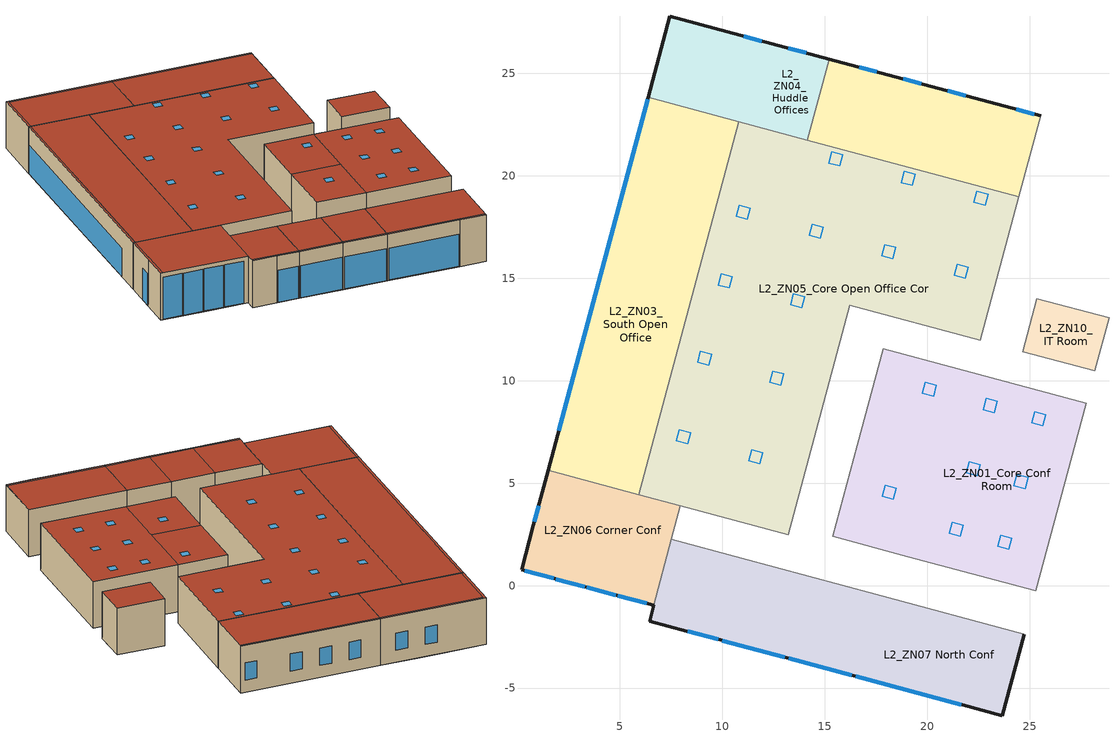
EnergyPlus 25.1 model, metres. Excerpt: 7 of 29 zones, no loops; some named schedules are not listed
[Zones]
L2_ZN01_Core Conf Room
 floor to L2_ZN13 Core Conf Room (TypicalFloorInterior): 21.5,10.57 27.75,8.89 25.3,-0.26 19.05,1.42 z3.99; 16.59,6.85 20.24,5.87 19.05,1.42 15.39,2.4 z3.99; 17.85,11.55 21.5,10.57 20.24,5.87 16.59,6.85 z3.99
 wall to L2_ZN02_Core Classroom (MetalFrameWallInterior): 25.3,-0.26 27.75,8.89 z3.99:7.72
 wall to L2_ZN08_Recep Corridor (MetalFrameWallInterior): 27.75,8.89 21.5,10.57 17.85,11.55 16.59,6.85 15.39,2.4 19.05,1.42 25.3,-0.26 z3.99:7.72
 roof outside (FlatNonresWoodFramingAndOtherRoofU028): 25.3,-0.26 27.75,8.89 21.5,10.57 19.05,1.42 z7.72; 19.05,1.42 20.24,5.87 16.59,6.85 15.39,2.4 z7.72; 20.24,5.87 21.5,10.57 17.85,11.55 16.59,6.85 z7.72
 skylight (Skylight): 22.44,5.36 22.58,5.9 22.04,6.05 21.9,5.51 z7.72; 24.77,4.74 24.92,5.28 24.38,5.42 24.23,4.88 z7.72; 21.62,2.4 21.77,2.94 21.23,3.08 21.08,2.54 z7.72; 23.99,1.78 24.13,2.32 23.59,2.46 23.45,1.92 z7.72; 23.27,8.44 23.42,8.98 22.88,9.13 22.73,8.59 z7.72; 25.64,7.79 25.78,8.33 25.24,8.47 25.1,7.93 z7.72; 18.35,4.21 18.49,4.75 17.95,4.89 17.81,4.35 z7.72; 20.31,9.24 20.45,9.78 19.91,9.92 19.77,9.38 z7.72
L2_ZN03_South Open Office
 floor to L1_ZN03_South Open Office (TypicalFloorInterior): 5.64,21.04 10.06,19.86 5.92,4.44 1.51,5.62 z3.99
 floor to L1_ZN08 NE Corridor (TypicalFloorInterior): 6.38,23.82 10.8,22.63 10.06,19.86 5.64,21.04 z3.99
 floor to L1_ZN01_SE_Open Office (TypicalFloorInterior): 15.22,25.69 25.53,22.92 24.47,18.97 14.16,21.73 z3.99
 wall outside (MetalFrameWallU055): 6.38,23.82 1.51,5.62 / 25.53,22.92 15.22,25.69 z3.99:7.72
 wall to L2_ZN04_Huddle Offices (MetalFrameWallInterior): 10.8,22.63 6.38,23.82 / 15.22,25.69 14.16,21.73 z3.99:7.72
 wall to L2_ZN06 Corner Conf (MetalFrameWallInterior): 1.51,5.62 5.92,4.44 z3.99:7.72
 wall to L2_ZN12 Storage (MetalFrameWallInterior): 24.47,18.97 25.53,22.92 z3.99:7.72
 wall to L2_ZN05_Core Open Office Cor (MetalFrameWallInterior): 5.92,4.44 10.8,22.63 / 14.16,21.73 24.47,18.97 z3.99:7.72
 window (Base_AllCZ_FixedWindowU34): 6.36,23.72 2.03,7.56 z4.04:6.27; 25.22,23.01 24.35,23.24 / 17.55,25.06 16.68,25.3 / 19.71,24.48 18.84,24.72 / 21.87,23.9 21,24.14 z4.96:6.33
 roof outside (FlatNonresWoodFramingAndOtherRoofU028): 1.65,5.58 6.53,23.78 6.38,23.82 1.51,5.62 z7.72; 5.92,4.44 10.8,22.63 6.53,23.78 1.65,5.58 z7.72; 24.47,18.97 25.49,22.78 15.18,25.54 14.16,21.73 z7.72; 25.49,22.78 25.53,22.92 15.22,25.69 15.18,25.54 z7.72
L2_ZN04_Huddle Offices
 floor to L1_ZN01_SE_Open Office (TypicalFloorInterior): 12.47,26.42 15.22,25.69 14.16,21.73 11.42,22.47 z3.99
 floor to L1_ZN08 NE Corridor (TypicalFloorInterior): 10.62,26.92 12.47,26.42 11.42,22.47 6.38,23.82 6.66,24.85 9.84,24 z3.99
 floor to L1_ZN04_South Corridor (TypicalFloorInterior): 7.44,27.77 10.62,26.92 9.84,24 6.66,24.85 z3.99
 wall outside (MetalFrameWallU055): 15.22,25.69 7.44,27.77 6.38,23.82 z3.99:7.72
 wall to L2_ZN05_Core Open Office Cor (MetalFrameWallInterior): 10.8,22.63 14.16,21.73 z3.99:7.72
 window (Base_AllCZ_FixedWindowU34): 11.92,26.57 11.05,26.8 / 14.1,25.99 13.23,26.22 z4.96:6.33
 roof outside (FlatNonresWoodFramingAndOtherRoofU028): 6.53,23.78 7.55,27.59 15.18,25.54 15.22,25.69 7.44,27.77 6.38,23.82 z7.72; 14.16,21.73 15.18,25.54 7.55,27.59 6.53,23.78 z7.72
L2_ZN05_Core Open Office Cor
 floor to L1_ZN02 Core_Open Office (TypicalFloorInterior): 11.42,22.47 24.47,18.97 22.6,11.97 16.23,13.67 13.23,2.48 5.92,4.44 10.06,19.86 10.67,19.7 z3.99
 floor to L1_ZN08 NE Corridor (TypicalFloorInterior): 10.8,22.63 11.42,22.47 10.67,19.7 10.06,19.86 z3.99
 wall to L2_ZN06 Corner Conf (MetalFrameWallInterior): 5.92,4.44 7.96,3.89 z3.99:7.72
 wall to L2_ZN08_Recep Corridor (MetalFrameWallInterior): 7.96,3.89 13.23,2.48 16.23,13.67 22.6,11.97 z3.99:7.72
 wall to L2_ZN12 Storage (MetalFrameWallInterior): 22.6,11.97 24.47,18.97 z3.99:7.72
 roof outside (FlatNonresWoodFramingAndOtherRoofU028): 13.23,2.48 16.23,13.67 22.6,11.97 24.47,18.97 10.8,22.63 5.92,4.44 z7.72
 skylight (Skylight): 14.79,16.94 14.93,17.48 14.39,17.62 14.25,17.08 z7.72; 15.74,20.47 15.88,21.01 15.34,21.16 15.2,20.62 z7.72; 19.28,19.52 19.42,20.06 18.88,20.21 18.74,19.67 z7.72; 22.82,18.56 22.97,19.1 22.43,19.24 22.28,18.7 z7.72; 11.22,17.87 11.37,18.41 10.83,18.56 10.68,18.02 z7.72; 18.32,15.96 18.46,16.5 17.93,16.64 17.78,16.1 z7.72; 21.85,15 21.99,15.54 21.46,15.68 21.31,15.14 z7.72; 10.35,14.52 10.49,15.06 9.95,15.21 9.81,14.67 z7.72; 13.87,13.56 14.02,14.1 13.48,14.24 13.33,13.7 z7.72; 9.33,10.75 9.48,11.29 8.94,11.43 8.79,10.89 z7.72; 12.86,9.78 13,10.32 12.46,10.47 12.32,9.93 z7.72; 8.31,6.92 8.45,7.46 7.91,7.6 7.77,7.06 z7.72; 11.83,5.95 11.97,6.49 11.43,6.63 11.29,6.09 z7.72
L2_ZN06 Corner Conf
 floor outside (OtherFloorU071): 3.97,0.54 6.85,-0.23 6.66,-0.96 3.77,-0.19 z3.99
 floor to L1_ZN13 Lobby NW (TypicalFloorInterior): 1.51,5.62 7.96,3.89 6.85,-0.23 3.97,0.54 3.77,-0.19 0.21,0.77 z3.99
 wall outside (MetalFrameWallU055): 1.51,5.62 0.79,2.95 0.21,0.77 6.66,-0.96 z3.99:7.72
 wall to L2_ZN07 North Conf (MetalFrameWallInterior): 6.66,-0.96 7.52,2.25 z3.99:7.72
 wall to L2_ZN08_Recep Corridor (MetalFrameWallInterior): 7.52,2.25 7.96,3.89 z3.99:7.72
 window (Base_AllCZ_FixedWindowU34): 3.4,-0.08 4.81,-0.46 / 4.91,-0.49 6.33,-0.87 / 0.37,0.73 1.78,0.35 / 1.88,0.32 3.3,-0.06 z4.04:7.39; 1.04,3.89 0.83,3.11 z4.04:6.55
 roof outside (FlatNonresWoodFramingAndOtherRoofU028): 0.35,0.73 1.65,5.58 1.51,5.62 0.21,0.77 z7.72; 6.66,-0.96 7.96,3.89 1.65,5.58 0.35,0.73 z7.72
L2_ZN07 North Conf
 floor to L1_ZN09 N Conf Room (TypicalFloorInterior): 14.22,0.46 17.48,-0.42 16.42,-4.4 13.15,-3.52 z3.99; 17.48,-0.42 24.74,-2.36 23.67,-6.34 16.42,-4.4 z3.99; 7.52,2.25 10.96,1.33 9.9,-2.65 6.45,-1.73 z3.99; 10.96,1.33 14.22,0.46 13.15,-3.52 9.9,-2.65 z3.99
 wall outside (MetalFrameWallU055): 6.66,-0.96 6.45,-1.73 8.28,-2.22 9.9,-2.65 13.15,-3.52 16.42,-4.4 21.72,-5.82 23.67,-6.34 24.74,-2.36 z3.99:7.72
 wall to L2_ZN08_Recep Corridor (MetalFrameWallInterior): 24.74,-2.36 17.48,-0.42 14.22,0.46 10.96,1.33 7.52,2.25 z3.99:7.72
 window (Base_AllCZ_FixedWindowU34): 13.25,-3.55 16.32,-4.37 / 16.51,-4.43 21.67,-5.81 / 8.33,-2.23 9.8,-2.63 / 9.99,-2.68 13.06,-3.5 z4.04:6.58
 roof outside (FlatNonresWoodFramingAndOtherRoofU028): 16.42,-4.4 16.46,-4.25 13.19,-3.38 13.15,-3.52 z7.72; 16.46,-4.25 17.48,-0.42 14.22,0.46 13.19,-3.38 z7.72; 23.67,-6.34 23.71,-6.2 16.46,-4.25 16.42,-4.4 z7.72; 23.71,-6.2 24.74,-2.36 17.48,-0.42 16.46,-4.25 z7.72; 9.9,-2.65 9.94,-2.5 6.49,-1.58 6.45,-1.73 z7.72; 9.94,-2.5 10.96,1.33 7.52,2.25 6.49,-1.58 z7.72; 13.15,-3.52 13.19,-3.38 9.94,-2.5 9.9,-2.65 z7.72; 13.19,-3.38 14.22,0.46 10.96,1.33 9.94,-2.5 z7.72
L2_ZN10_IT Room
 floor to L1_ZN06_IT Room (TypicalFloorInterior): 25.35,14 28.87,13.06 28.18,10.47 24.66,11.41 z3.99
 wall to L2_ZN08_Recep Corridor (MetalFrameWallInterior): 24.66,11.41 28.18,10.47 z3.99:7.72
 wall to L2_ZN12 Storage (MetalFrameWallInterior): 28.87,13.06 25.35,14 24.66,11.41 z3.99:7.72
 wall to L2_ZN14 Restroom (MetalFrameIntWallU151): 28.18,10.47 28.87,13.06 z3.99:7.72
 roof outside (FlatNonresWoodFramingAndOtherRoofU028): 28.18,10.47 28.87,13.06 25.35,14 24.66,11.41 z7.72
[Building]
CustomLabClassroom: North Axis {deg}=0; Terrain=Suburbs; Solar Distribution=FullExterior; Maximum Number of Warmup Days=50
[Site:Location]
LOS ANGELES USC: Latitude {deg}=38.69; Longitude {deg}=-121.6; Time Zone {hr}=-8; Elevation {m}=54.5592
[Site:WaterMainsTemperature]
Calculation Method=Schedule; Temperature Schedule=WaterMainCZ09
[SizingPeriod:DesignDay] Day of Month=21; Day Type=SummerDesignDay; Dry-Bulb Temperature Range Modifier Type=DefaultMultipliers; Humidity Condition Type=Wetbulb; Barometric Pressure {Pa}=100663; Wind Speed {m/s}=0.6; Wind Direction {deg}=260; Rain Indicator=No; Snow Indicator=No; Daylight Saving Time Indicator=No; Solar Model Indicator=ASHRAETau; Begin Environment Reset Mode=FullResetAtBeginEnvironment
Name | Month | Maximum Dry-Bulb Temperature {C} | Daily Dry-Bulb Temperature Range {deltaC} | Wetbulb or DewPoint at Maximum Dry-Bulb {C} | ASHRAE Clear Sky Optical Depth for Beam Irradiance (taub) | ASHRAE Clear Sky Optical Depth for Diffuse Irradiance (taud)
LOS ANGELES USC  August .4% Condns DB=>MCWB | 8 | 33.7 | 9.6 | 21.2 | 0.383 | 2.433
LOS ANGELES USC  July .4% Condns DB=>MCWB | 7 | 33.8 | 9.2 | 22.1 | 0.402 | 2.401
LOS ANGELES USC  June .4% Condns DB=>MCWB | 6 | 32.3 | 8.2 | 20.7 | 0.405 | 2.324
LOS ANGELES USC  November .4% Condns DB=>MCWB | 11 | 31.9 | 10.4 | 15.4 | 0.325 | 2.558
[Material]
Name | Roughness | Thickness {m} | Conductivity {W/m-K} | Density {kg/m3} | Specific Heat {J/kg-K} | Thermal Absorptance | Solar Absorptance | Visible Absorptance
Air - Metal Wall Framing - 16 or 24 in. OC; Air - Metal Wall Framing - 16 or 24 in. OC 1; Air - Metal Wall Framing - 16 or 24 in. OC 2 | Smooth | 0.1397 | 1.22017 | 1.28148 | 1004.832 | 0.9 | 0.7 | 0.7
Carpet - 3/4 in.; Carpet - 3/4 in. 1 | Smooth | 0.01905 | 0.0455183 | 288.332 | 1381.644 | 0.9 | 0.7 | 0.8
Compliance Insulation R0.02 | Smooth | 8.10768e-05 | 0.0230188 | 16.0185 | 1130.436 | 0.9 | 0.7 | 0.7
Compliance Insulation R1.41 | Smooth | 0.00571591 | 0.0230188 | 16.0185 | 1130.436 | 0.9 | 0.7 | 0.7
Compliance Insulation R14.60 | Smooth | 0.0591861 | 0.0230188 | 16.0185 | 1130.436 | 0.9 | 0.7 | 0.7
Compliance Insulation R3.70 | Smooth | 0.0149992 | 0.0230188 | 16.0185 | 1130.436 | 0.9 | 0.7 | 0.7
Compliance Insulation R34.93 | Smooth | 0.141601 | 0.0230188 | 16.0185 | 1130.436 | 0.9 | 0.7 | 0.8
Compliance Insulation R9.83 | MediumRough | 0.0398691 | 0.0230188 | 16.0185 | 1130.436 | 0.9 | 0.7 | 0.8
Concrete - 140 lb/ft3 - 4 in. | Smooth | 0.1016 | 1.9514 | 2239.06 | 921.096 | 0.9 | 0.7 | 0.7
Gypsum Board - 1/2 in.; Gypsum Board - 1/2 in. 2 | Smooth | 0.0127 | 0.158656 | 640.739 | 1130.436 | 0.9 | 0.7 | 0.8
Gypsum Board - 1/2 in. 1 | MediumRough | 0.0127 | 0.158656 | 640.739 | 1130.436 | 0.9 | 0.7 | 0.8
Gypsum Board - 5/8 in. | MediumRough | 0.016002 | 0.158656 | 640.739 | 1130.436 | 0.9 | 0.7 | 0.8
Metal Deck - 1/16 in. | MediumRough | 0.0015875 | 45.3452 | 7820.53 | 502.416 | 0.9 | 0.7 | 0.8
Metal Standing Seam - 1/16 in. | MediumRough | 0.0015875 | 2.21534 | 7820.53 | 502.416 | 0.75 | 0.37 | 0.75
Plywood - 5/8 in. | Smooth | 0.016002 | 0.11544 | 480.554 | 1884.06 | 0.9 | 0.7 | 0.7
Stucco - 7/8 in. | MediumRough | 0.022352 | 0.700948 | 1855.1 | 837.36 | 0.9 | 0.7 | 0.8
[WindowMaterial:SimpleGlazingSystem]
Name | U-Factor {W/m2-K} | Solar Heat Gain Coefficient | Visible Transmittance
Base_AllCZ_FixedWindowU34 Material | 1.93061 | 0.22 | 0.42
Skylight Material | 3.29339 | 0.25 | 0.49
[Construction]
Base_AllCZ_FixedWindowU34: Base_AllCZ_FixedWindowU34 Material
FlatNonresWoodFramingAndOtherRoofU028: Metal Standing Seam - 1/16 in., Compliance Insulation R34.93
MetalFrameIntWallU151: Gypsum Board - 1/2 in. 1, Compliance Insulation R3.70, Air - Metal Wall Framing - 16 or 24 in. OC 2, Gypsum Board - 1/2 in. 2
MetalFrameWallInterior: Gypsum Board - 5/8 in., Air - Metal Wall Framing - 16 or 24 in. OC 1, Gypsum Board - 5/8 in.
MetalFrameWallU055: Stucco - 7/8 in., Compliance Insulation R14.60, Compliance Insulation R1.41, Compliance Insulation R0.02, Compliance Insulation R0.02, Air - Metal Wall Framing - 16 or 24 in. OC, Gypsum Board - 1/2 in.
OtherFloorU071: Compliance Insulation R9.83, Plywood - 5/8 in., Carpet - 3/4 in.
Skylight: Skylight Material
TypicalFloorInterior: Metal Deck - 1/16 in., Concrete - 140 lb/ft3 - 4 in., Carpet - 3/4 in. 1
[Zone] Multiplier=1; Part of Total Floor Area=Yes
L2_ZN01_Core Conf Room; L2_ZN03_South Open Office; L2_ZN04_Huddle Offices; L2_ZN05_Core Open Office Cor; L2_ZN06 Corner Conf; L2_ZN07 North Conf; L2_ZN10_IT Room
[People] Fraction Radiant=0.3
Name | Zone or ZoneList or Space or SpaceList | Number of People Schedule | Number of People Calculation Method | Number of People | Sensible Heat Fraction | Activity Level Schedule | People per Floor Area {person/m2}
RCA_Conference Room 3 Space People | L2_ZN01_Core Conf Room | SchoolOccupancy | People | 31.7978 | 0.6125 | RCA_Conference Room 3 Space People Activity Level
RCA_Store 2 Space People | L2_ZN01_Core Conf Room | SchoolOccupancy | People | 1.97925 | 0.555556 | RCA_Store 2 Space People Activity Level
RCA_Open Office 4 Space People | L2_ZN03_South Open Office | LabOccupancy | People | 23.1755 | 0.555556 | RCA_Open Office 4 Space People Activity Level
RCA_Open Office 5 Space People | L2_ZN03_South Open Office | LabOccupancy | People | 11.7674 | 0.555556 | RCA_Open Office 5 Space People Activity Level
Huddle 1 Space People | L2_ZN04_Huddle Offices | SchoolOccupancy | People/Area |  | 0.6125 | Huddle 1 Space People Activity Level | 0.403647
RCA_Open Office 6 Space People | L2_ZN05_Core Open Office Cor | LabOccupancy | People/Area |  | 0.555556 | RCA_Open Office 6 Space People Activity Level | 0.538196
RCA_Conference Room 4 Space People | L2_ZN06 Corner Conf | SchoolOccupancy | People/Area |  | 0.6125 | RCA_Conference Room 4 Space People Activity Level | 0.403647
RCA_Conference Room 2 Space People | L2_ZN07 North Conf | SchoolOccupancy | People/Area |  | 0.6125 | RCA_Conference Room 2 Space People Activity Level | 0.403647
RCA_IT Room 2 Space People | L2_ZN10_IT Room | DataOccupancy | People/Area |  | 0.366667 | RCA_IT Room 2 Space People Activity Level | 0.0538196
[Lights] Return Air Fraction=0; Fraction Radiant=0.97; Fraction Replaceable=1
Name | Zone or ZoneList or Space or SpaceList | Schedule | Design Level Calculation Method | Lighting Level {W} | Watts per Floor Area {W/m2}
RCA_Conference Room 3 Space Regulated Lights | L2_ZN01_Core Conf Room | SchoolLights | LightingLevel | 508.764
RCA_Store 2 Space Regulated Lights | L2_ZN01_Core Conf Room | SchoolLights | LightingLevel | 79.17
RCA_Open Office 4 Space Regulated Lights | L2_ZN03_South Open Office | LabLights | LightingLevel | 834.318
RCA_Open Office 5 Space Regulated Lights | L2_ZN03_South Open Office | LabLights | LightingLevel | 423.625
Huddle 1 Space Regulated Lights | L2_ZN04_Huddle Offices | SchoolLights | Watts/Area |  | 6.45835
RCA_Open Office 6 Space Regulated Lights | L2_ZN05_Core Open Office Cor | LabLights | Watts/Area |  | 9.68752
RCA_Conference Room 4 Space Regulated Lights | L2_ZN06 Corner Conf | SchoolLights | Watts/Area |  | 6.45835
RCA_Conference Room 2 Space Regulated Lights | L2_ZN07 North Conf | SchoolLights | Watts/Area |  | 6.45835
RCA_IT Room 2 Space Regulated Lights | L2_ZN10_IT Room | DataLights | Watts/Area |  | 5.38196
[ElectricEquipment] Fraction Latent=0
Name | Zone or ZoneList or Space or SpaceList | Schedule | Design Level Calculation Method | Design Level {W} | Fraction Radiant | Fraction Lost | Watts per Floor Area {W/m2}
RCA_Conference Room 3 Space Recepticle Loads | L2_ZN01_Core Conf Room | SchoolReceptacle | EquipmentLevel | 847.94 | 0.2 | 0
RCA_Store 2 Space Recepticle Loads | L2_ZN01_Core Conf Room | SchoolReceptacle | EquipmentLevel | 39.585 | 0.2 | 0
RCA_Open Office 4 Space Electric Equipment Loads | L2_ZN03_South Open Office | LabGasEquip | EquipmentLevel | 14055.3 | 0.15 | 0.85
RCA_Open Office 4 Space Recepticle Loads | L2_ZN03_South Open Office | LabReceptacle | EquipmentLevel | 1854.04 | 0.2 | 0
RCA_Open Office 4 Space Refrigeration Loads | L2_ZN03_South Open Office | LabRefrigeration | EquipmentLevel | 259.566 | 0 | 1
RCA_Open Office 5 Space Electric Equipment Loads | L2_ZN03_South Open Office | LabGasEquip | EquipmentLevel | 7136.58 | 0.15 | 0.85
RCA_Open Office 5 Space Recepticle Loads | L2_ZN03_South Open Office | LabReceptacle | EquipmentLevel | 941.389 | 0.2 | 0
RCA_Open Office 5 Space Refrigeration Loads | L2_ZN03_South Open Office | LabRefrigeration | EquipmentLevel | 131.794 | 0 | 1
Huddle 1 Space Recepticle Loads | L2_ZN04_Huddle Offices | SchoolReceptacle | Watts/Area |  | 0.2 | 0 | 10.7639
RCA_Open Office 6 Space Electric Equipment Loads | L2_ZN05_Core Open Office Cor | LabGasEquip | Watts/Area |  | 0.15 | 0.85 | 163.2
RCA_Open Office 6 Space Recepticle Loads | L2_ZN05_Core Open Office Cor | LabReceptacle | Watts/Area |  | 0.2 | 0 | 21.5278
RCA_Open Office 6 Space Refrigeration Loads | L2_ZN05_Core Open Office Cor | LabRefrigeration | Watts/Area |  | 0 | 1 | 3.01389
RCA_Conference Room 4 Space Recepticle Loads | L2_ZN06 Corner Conf | SchoolReceptacle | Watts/Area |  | 0.2 | 0 | 10.7639
RCA_Conference Room 2 Space Recepticle Loads | L2_ZN07 North Conf | SchoolReceptacle | Watts/Area |  | 0.2 | 0 | 10.7639
RCA_IT Room 2 Space Recepticle Loads | L2_ZN10_IT Room | DataReceptacle | Watts/Area |  | 0.2 | 0 | 215.289
[ZoneInfiltration:DesignFlowRate] Constant Term Coefficient=0; Temperature Term Coefficient=0; Velocity Term Coefficient=0.224052; Velocity Squared Term Coefficient=0; Density Basis=Outdoor
Name | Zone or ZoneList or Space or SpaceList | Schedule | Design Flow Rate Calculation Method | Design Flow Rate {m3/s} | Flow Rate per Exterior Surface Area {m3/s-m2}
RCA_Conference Room 3 Space Space Infiltration Design Flow Rate 1; RCA_Store 2 Space Space Infiltration Design Flow Rate 1 | L2_ZN01_Core Conf Room | SchoolInfiltration | Flow/Zone | 0
RCA_Open Office 4 Space Space Infiltration Design Flow Rate 1 | L2_ZN03_South Open Office | SchoolInfiltration | Flow/Zone | 0.0840358
RCA_Open Office 5 Space Space Infiltration Design Flow Rate 1 | L2_ZN03_South Open Office | SchoolInfiltration | Flow/Zone | 0.0476428
Huddle 1 Space Space Infiltration Design Flow Rate 1 | L2_ZN04_Huddle Offices | SchoolInfiltration | Flow/ExteriorWallArea |  | 0.00119482
RCA_Open Office 6 Space Space Infiltration Design Flow Rate 1 | L2_ZN05_Core Open Office Cor | SchoolInfiltration | Flow/ExteriorWallArea |  | 0.00119482
RCA_Conference Room 4 Space Space Infiltration Design Flow Rate 1 | L2_ZN06 Corner Conf | SchoolInfiltration | Flow/ExteriorWallArea |  | 0.00119482
RCA_Conference Room 2 Space Space Infiltration Design Flow Rate 1 | L2_ZN07 North Conf | SchoolInfiltration | Flow/ExteriorWallArea |  | 0.00119482
RCA_IT Room 2 Space Space Infiltration Design Flow Rate 1 | L2_ZN10_IT Room | DataInfiltration | Flow/ExteriorWallArea |  | 0.00119482
[InternalMass] Construction=MetalFrameWallInterior; Zone or ZoneList=L2_ZN01_Core Conf Room
Name | Surface Area {m2}
Merged RCA_Conference Room 3_1_264 - RCA_Conference Room 3_1_264 Reversed | 18.1487
Merged RCA_Conference Room 3_1_268 - RCA_Conference Room 3_1_268 Reversed | 14.125
[Schedule:Year]
LabOccupancy: LabOccupancyWk, 1, 1, 12, 31
LabLights: LabLightsWk, 1, 1, 12, 31
LabGasEquip: LabGasEquipWk, 1, 1, 12, 31
LabReceptacle: LabReceptacleWk, 1, 1, 12, 31
LabRefrigeration: LabRefrigerationWk, 1, 1, 12, 31
SchoolOccupancy: SchoolOccupancyWk, 1, 1, 12, 31
SchoolLights: SchoolLightsWk, 1, 1, 12, 31
SchoolReceptacle: SchoolReceptacleWk, 1, 1, 12, 31
DataOccupancy: DataOccupancyWk, 1, 1, 12, 31
DataLights: DataLightsWk, 1, 1, 12, 31
DataReceptacle: DataReceptacleJanMaySepWk, 1, 1, 1, 31, DataReceptacleFebJunOctWk, 2, 1, 2, 28, DataReceptacleMarJulNovWk, 3, 1, 3, 31, DataReceptacleAprAugDecWk, 4, 1, 4, 30, DataReceptacleJanMaySepWk, 5, 1, 5, 31, DataReceptacleFebJunOctWk, 6, 1, 6, 30, DataReceptacleMarJulNovWk, 7, 1, 7, 31, DataReceptacleAprAugDecWk, 8, 1, 8, 31, DataReceptacleJanMaySepWk, 9, 1, 9, 30, DataReceptacleFebJunOctWk, 10, 1, 10, 31, DataReceptacleMarJulNovWk, 11, 1, 11, 30, DataReceptacleAprAugDecWk, 12, 1, 12, 31
RCA_Conference Room 3 Space People Activity Level: RCA_Conference Room 3 Space People Activity Level Week Rule - Jan1-Dec31, 1, 1, 12, 31
RCA_Store 2 Space People Activity Level: RCA_Store 2 Space People Activity Level Week Rule - Jan1-Dec31, 1, 1, 12, 31
RCA_Open Office 4 Space People Activity Level: RCA_Open Office 4 Space People Activity Level Week Rule - Jan1-Dec31, 1, 1, 12, 31
RCA_Open Office 5 Space People Activity Level: RCA_Open Office 5 Space People Activity Level Week Rule - Jan1-Dec31, 1, 1, 12, 31
Huddle 1 Space People Activity Level: Huddle 1 Space People Activity Level Week Rule - Jan1-Dec31, 1, 1, 12, 31
RCA_Open Office 6 Space People Activity Level: RCA_Open Office 6 Space People Activity Level Week Rule - Jan1-Dec31, 1, 1, 12, 31
RCA_Conference Room 4 Space People Activity Level: RCA_Conference Room 4 Space People Activity Level Week Rule - Jan1-Dec31, 1, 1, 12, 31
RCA_Conference Room 2 Space People Activity Level: RCA_Conference Room 2 Space People Activity Level Week Rule - Jan1-Dec31, 1, 1, 12, 31
RCA_IT Room 2 Space People Activity Level: RCA_IT Room 2 Space People Activity Level Week Rule - Jan1-Dec31, 1, 1, 12, 31
DataInfiltration: DataInfiltrationWk, 1, 1, 12, 31
SchoolInfiltration: SchoolInfiltrationWk, 1, 1, 12, 31
